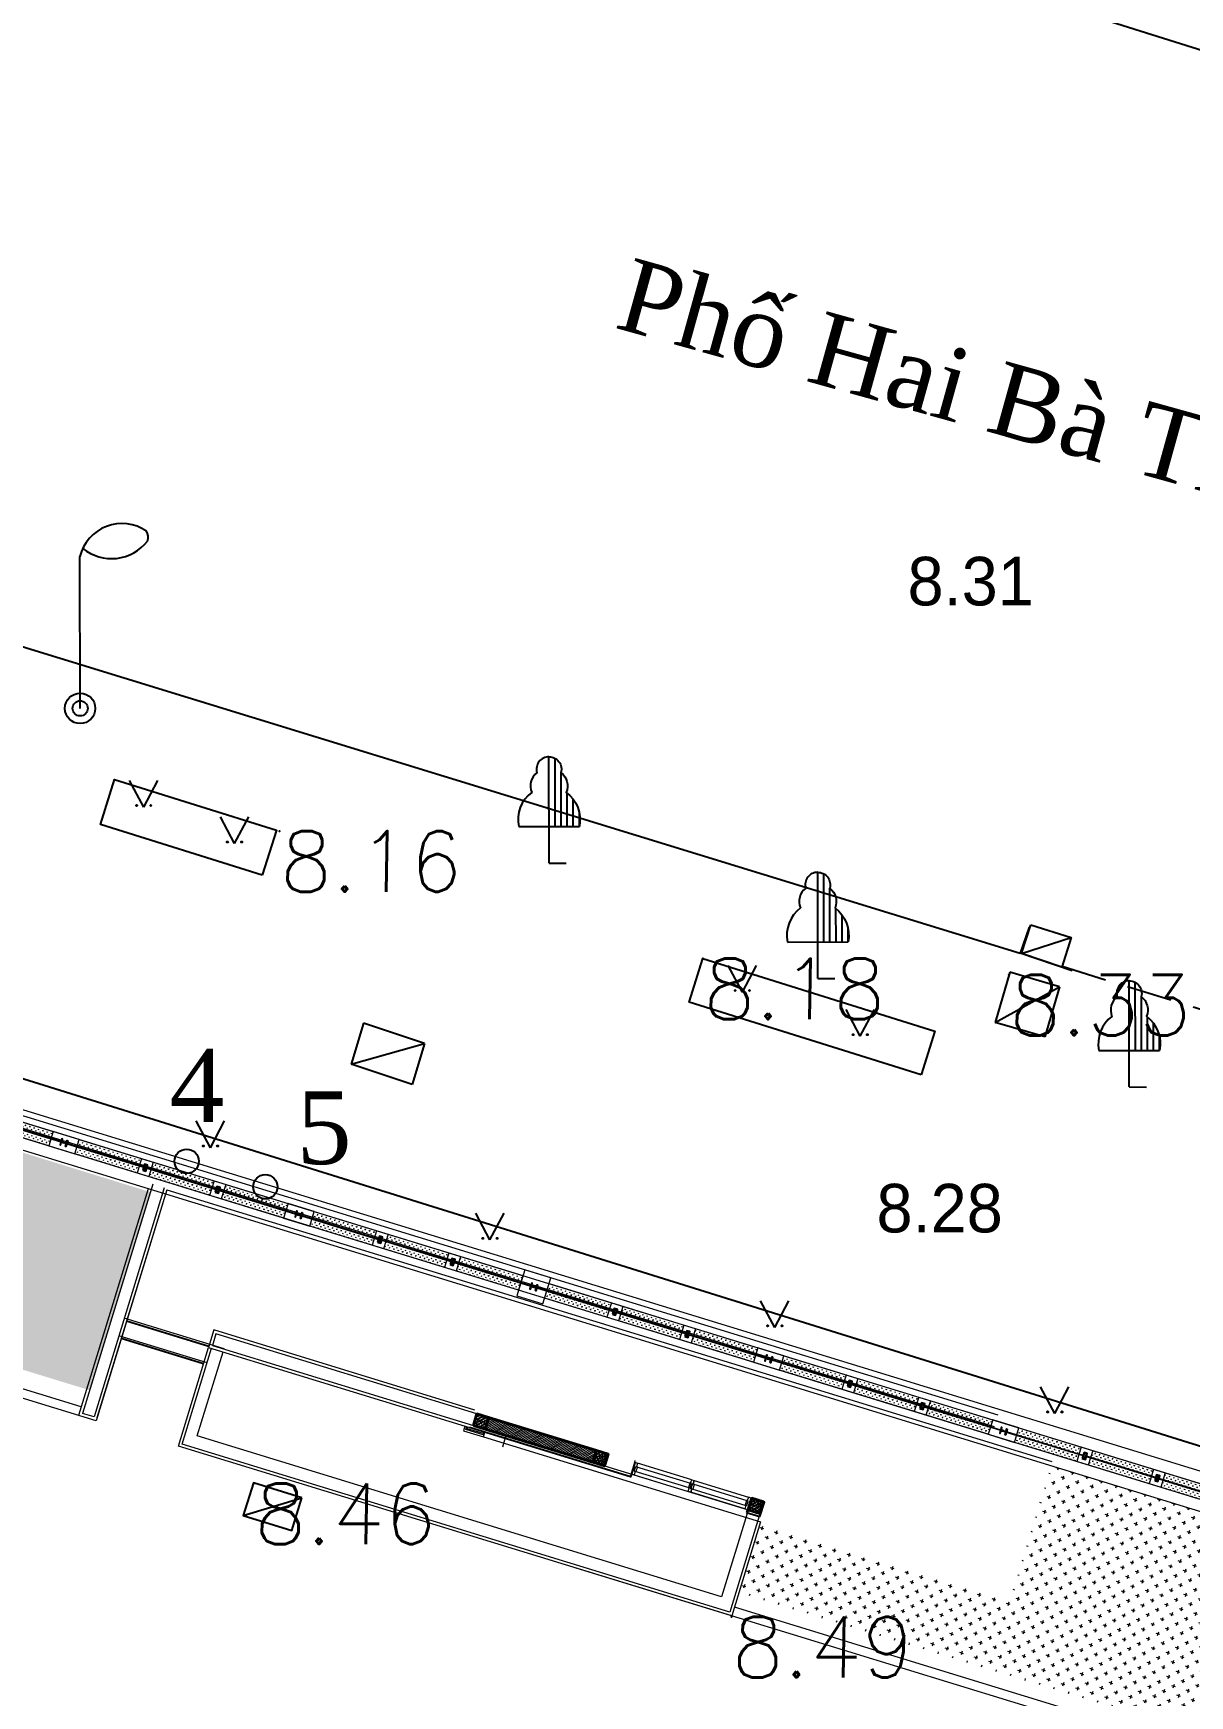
# Model space of a CAD drawing. Header units: inches. Extents: x 587740 to 588006, y 2325787 to 2326106.
# Drawn here: x 587895.9 to 587914.97, y 2326020.98 to 2326048.37 of the extents above; entities that cross this region are included whole.
import ezdxf
from ezdxf.enums import TextEntityAlignment as Align

# ---------------------------------------------------------------- set-up
doc = ezdxf.new("R2010")
doc.units = ezdxf.units.IN
doc.header["$MEASUREMENT"] = 0
doc.header["$PDSIZE"] = 0.1
doc.linetypes.add('DASHED', pattern=[1.13, 0.75, -0.38])
doc.linetypes.add('Xref MBTHANGBONGOAINHA COTE SAN VUON$0$Xref Mat bang thang ngoai nha$0$HIDDEN', pattern=[0.375, 0.25, -0.125])
for name, color, linetype in [('Dia vat', 8, 'Continuous'), ('diem', 8, 'Continuous'), ('DIEN_CHIEU_SANG', 242, 'Continuous'), ('Docao', 22, 'Continuous'), ('duongdien', 1, 'Continuous'), ('GIAOTHONG', 31, 'Continuous'), ('Ho ga', 8, 'Continuous'), ('KYHIEU', 2, 'Continuous'), ('KYHIEUCAY', 242, 'Continuous'), ('mocgioi', 2, 'Continuous'), ('VTgioi', 40, 'Continuous'), ('Xref Landscape 2020 05 04$0$$0$KT-Tuong', 1, 'Continuous'), ('Xref Landscape 2020 05 04$0$CDC-E-Lighting', 2, 'Continuous'), ('Xref MBTHANGBONGOAINHA COTE SAN VUON$0$hoan thien', 41, 'Continuous')]:
    doc.layers.add(name, color=color, linetype=linetype)
for name, color, linetype, lineweight in [('Xref Landscape 2020 05 04$0$A1-DIM', 253, 'Continuous', 13), ('Xref Landscape 2020 05 04$0$MANH', 136, 'Continuous', 5), ('Xref Landscape 2020 05 04$0$NSV - Hatch', 8, 'Continuous', 9), ('Xref Landscape 2020 05 04$0$THAY', 4, 'Continuous', 20), ('Xref Landscape 2020 05 04$0$tree', 74, 'Continuous', 13), ('Xref Landscape 2020 05 04$0$Xref Landscape$0$THAY', 4, 'Continuous', 20), ('Xref MBTHANGBONGOAINHA COTE SAN VUON$0$A1-CỬA', 25, 'Continuous', 5), ('Xref MBTHANGBONGOAINHA COTE SAN VUON$0$A_manh', 8, 'Continuous', 9), ('Xref MBTHANGBONGOAINHA COTE SAN VUON$0$COT VACH', 30, 'Continuous', 40), ('Xref MBTHANGBONGOAINHA COTE SAN VUON$0$i_hatch', 250, 'Continuous', 5), ('Xref MBTHANGBONGOAINHA COTE SAN VUON$0$NSV - Hatch', 8, 'Continuous', 9), ('Xref MBTHANGBONGOAINHA COTE SAN VUON$0$THAY', 4, 'Continuous', 20), ('Xref MBTHANGBONGOAINHA COTE SAN VUON$0$TUONG', 7, 'Continuous', 40), ('Xref MBTHANGBONGOAINHA COTE SAN VUON$0$Xref Landscape$0$THAY', 4, 'Continuous', 20)]:
    doc.layers.add(name, color=color, linetype=linetype, lineweight=lineweight)
doc.styles.add('VN1', font='VSSW.shx')
doc.styles.add('VNARIAL', font='txt.shx')
doc.styles.add('VNT', font='')
doc.styles.add('VNTIME', font='')
doc.styles.get('VNT').set_extended_font_data('.VnTime')
doc.styles.get('VNTIME').set_extended_font_data('.VnTime')
pattern_1 = [(162.9448453374998, (587837.162505679, 2326033.805722693), (-0.1561643684962271, -0.08284136481517426), [0.06249999317998287, -0.1874999795399486]), (252.9448453374999, (587837.1417953484, 2326033.844763791), (0.08284132217713897, -0.1561643911146509), [0.0625000102445483, -0.1875000307336449])]

# ---------------------------------------------------------------- blocks, each defined once
blk = doc.blocks.new('lightp')
at = {"layer": 'duongdien'}
for points in [[(1.097098964673933, 2.919030659173586, 0.5236518105231166), (5.005858838558197e-09, 2.499999998472049, 0.5493756897929506)], [(0.04813851602375507, 2.635291708156728, 0.4205312355544072), (1.11363583378261, 2.754774887216627, 0.5722409269359763)]]:
    blk.add_lwpolyline(points, format="xyb", dxfattribs=at)
blk.add_lwpolyline([(0, 0), (0, 2.5)], dxfattribs=at)
for radius in [0.25, 0.125]:
    blk.add_circle((0, 0), radius, dxfattribs=at)
blk.add_arc((0.9486675754305907, 2.821126608832856), 0.1778119251538809, 338.0895637355486, 33.40849590752357, dxfattribs=at)
blk = doc.blocks.new('tree')
at = {"layer": 'KYHIEU'}
for points in [[(0, 1.75, 0.4973027364235176), (-0.1982012669905089, 1.488681264221668, 0.3395507767893555), (-0.2849411369534209, 1.163565133407246, 0.289175245697563), (-0.499999999825377, 0.6023592074052431)], [(0, 1.75, -0.4973027364235176), (0.1982012669905089, 1.488681264221668, -0.3395507767893555), (0.2849411369534209, 1.163565133407246, -0.289175245697563), (0.499999999825377, 0.6023592074052431)]]:
    blk.add_lwpolyline(points, format="xyb", dxfattribs=at)
for points in [[(0, 0), (0, 1.75)], [(0.09999999997671694, 0.6023592073470354), (0.09999999991850927, 1.724173462484032)], [(0.1999999999534339, 0.6023592073470354), (0.2000000000116415, 1.487286642252002)], [(0.2999999999301508, 0.6023592073470354), (0.2999999999883585, 1.151907564373687)], [(0.3999999999068677, 0.6023592073470354), (0.3999999999068677, 1.048110124072991)], [(0.4999999998835847, 0.6023592073470354), (0.4999999998835847, 0.8228113096556626)], [(-0.5, 0.6023592073470354), (0.5, 0.6023592073470354)], [(0, 0), (0.2802754826843739, -0.001586514175869524)]]:
    blk.add_lwpolyline(points, dxfattribs=at)
blk = doc.blocks.new('Xref Landscape 2020 05 04$0$123333')
at = {"layer": 'Xref Landscape 2020 05 04$0$tree'}
h = blk.add_hatch(dxfattribs=at)
h.set_pattern_fill('CROSS', color=256, scale=150)
h.set_pattern_definition([(9.213864076586628e-15, (-1079850.712150478, 449499.7543768531), (37.5, 37.5), [18.75, -56.25]), (90, (-1079841.337150478, 449490.3793768531), (-37.49999999999999, 37.5), [18.75, -56.25])])
h.paths.add_polyline_path([(349.9999999996517, 133.6867107070866), (1425.200356976013, 133.6867107070866), (1425.200356976013, 250.0000008120551), (349.9999999996517, 250.0000008120551)])
h = blk.add_hatch(dxfattribs=at)
h.set_pattern_fill('CROSS', color=256, scale=150)
h.set_pattern_definition([(9.213864076586628e-15, (-1079850.712150478, 449367.127576882), (37.5, 37.5), [18.75, -56.25]), (90, (-1079841.337150478, 449357.752576882), (-37.49999999999999, 37.5), [18.75, -56.25])])
h.paths.add_polyline_path([(349.9999999996508, 1.059910735988524), (1425.200356976013, 1.059910735988524), (1425.200356976013, 117.373200840957), (349.9999999996508, 117.373200840957)])
h = blk.add_hatch(dxfattribs=at)
h.set_pattern_fill('CROSS', color=256, scale=150)
h.set_pattern_definition([(9.213864076586628e-15, (-1078592.378817145, 449499.7543768531), (37.5, 37.5), [18.75, -56.25]), (90, (-1078583.003817145, 449490.3793768531), (-37.49999999999999, 37.5), [18.75, -56.25])])
h.paths.add_polyline_path([(1625.200356976013, 133.6867107070866), (2675.228979431209, 133.6867107070866), (2675.228979431209, 250.0000008120551), (1625.200356976013, 250.0000008120551)])
h = blk.add_hatch(dxfattribs=at)
h.set_pattern_fill('CROSS', color=256, scale=150)
h.set_pattern_definition([(9.213864076586628e-15, (-1078592.378817145, 449367.127576882), (37.5, 37.5), [18.75, -56.25]), (90, (-1078583.003817145, 449357.752576882), (-37.49999999999999, 37.5), [18.75, -56.25])])
h.paths.add_polyline_path([(1625.200356976013, 1.059910735988524), (2675.228979431209, 1.059910735988524), (2675.228979431209, 117.373200840957), (1625.200356976013, 117.373200840957)])
h = blk.add_hatch(dxfattribs=at)
h.set_pattern_fill('CROSS', color=256, scale=150)
h.set_pattern_definition([(9.213864076586628e-15, (-1077459.045483811, 449499.7543768531), (37.5, 37.5), [18.75, -56.25]), (90, (-1077449.670483811, 449490.3793768531), (-37.49999999999999, 37.5), [18.75, -56.25])])
h.paths.add_polyline_path([(2875.228979431209, 133.6867107070866), (3949.999999999651, 133.6867107070866), (3949.999999999651, 250.0000008120551), (2875.228979431209, 250.0000008120551)])
h = blk.add_hatch(dxfattribs=at)
h.set_pattern_fill('CROSS', color=256, scale=150)
h.set_pattern_definition([(9.213864076586628e-15, (-1077459.045483811, 449367.127576882), (37.5, 37.5), [18.75, -56.25]), (90, (-1077449.670483811, 449357.752576882), (-37.49999999999999, 37.5), [18.75, -56.25])])
h.paths.add_polyline_path([(2875.228979431209, 1.059910735988524), (3949.999999999651, 1.059910735988524), (3949.999999999651, 117.373200840957), (2875.228979431209, 117.373200840957)])
at = {"layer": 'Xref Landscape 2020 05 04$0$$0$KT-Tuong', "ltscale": 3}
for points in [[(125.0000000000009, 129.200000337034), (160.8000000000466, 129.200000337034, 0.4142135623730951), (167.8000000000475, 136.200000337034), (167.8000000000475, 175.0000003370224), (175, 175.0000003370224), (175, 75.00000033702236), (167.8000000000475, 75.00000033702236), (167.8000000000475, 113.8000003370689, 0.4142135623730951), (160.8000000000466, 120.8000003370689), (125.0000000000009, 120.8000003370689)], [(4175, 129.200000337034), (4139.199999999953, 129.200000337034, -0.4142135623730951), (4132.199999999953, 136.200000337034), (4132.199999999953, 175.0000003370806), (4125, 175.0000003370806), (4125, 75.00000033708056), (4132.199999999953, 75.00000033708056), (4132.199999999953, 113.8000003370689, -0.4142135623730951), (4139.199999999953, 120.8000003370689), (4175, 120.8000003370689)]]:
    blk.add_lwpolyline(points, format="xyb", dxfattribs=at)
for points in [[(1497.70035570045, 75.00000008626375), (1552.70035570045, 75.00000008626375), (1552.70035570045, 175.0000000862638), (1497.70035570045, 175.0000000862638)], [(1504.900355700403, 82.2000000862754), (1545.500355700497, 82.2000000862754), (1545.500355700497, 167.8000000863103), (1504.900355700403, 167.8000000863103)], [(2747.72897922853, 75.00000008626375), (2802.728979228531, 75.00000008626375), (2802.728979228531, 175.0000000862638), (2747.72897922853, 175.0000000862638)], [(2754.928979228484, 82.2000000862754), (2795.528979228461, 82.2000000862754), (2795.528979228461, 167.8000000863103), (2754.928979228484, 167.8000000863103)]]:
    blk.add_lwpolyline(points, close=True, dxfattribs=at)
at = {"layer": 'Xref Landscape 2020 05 04$0$A1-DIM'}
for points in [[(174.9998689262429, 133.6867107070866), (1497.70035570045, 133.6867107070866), (1497.700617847964, 117.373200840957), (175.0001310737571, 117.373200840957)], [(1552.70035570045, 133.6867107070866), (2747.728848154773, 133.6867107070866), (2747.729110302287, 117.373200840957), (1552.700617847964, 117.373200840957)], [(2802.728848154774, 133.1567550193286), (4124.999868926243, 133.6867107070866), (4125.000131073757, 117.373200840957), (2802.729110302288, 116.8432451531989)]]:
    blk.add_lwpolyline(points, close=True, dxfattribs=at)
at = {"layer": 'Xref Landscape 2020 05 04$0$MANH'}
for p, q in [((1425.200356976013, 250.0000008120551), (1425.200356976013, -5.073379725217819e-07)), ((1625.200356976013, 250.0000008120551), (1625.200356976013, -5.073379725217819e-07)), ((2675.228979431209, 250.0000008120551), (2675.228979431209, -5.073379725217819e-07)), ((2875.228979431209, 250.0000008120551), (2875.228979431209, -5.073379725217819e-07))]:
    blk.add_line(p, q, dxfattribs=at)
blk.add_lwpolyline([(349.9999999996517, 250.0000008120551), (3949.999999999651, 250.0000008120551), (3949.999999999651, -5.073379725217819e-07), (349.9999999996508, -5.073379725217819e-07)], close=True, dxfattribs=at)
blk = doc.blocks.new('Xref Landscape 2020 05 04$0$hangrao')
at = {"layer": 'Xref Landscape 2020 05 04$0$Xref Landscape$0$THAY'}
for p, q in [((2620.00000015465, 25044.99999838226), (41436.04010330164, 25044.99999838226)), ((40796.04010330164, 24404.99999846323), (2620.00000015465, 24404.99999846323))]:
    blk.add_line(p, q, dxfattribs=at)
for points in [[(25956.00000015018, 24499.99999838398), (26406.00000015018, 24499.99999838398), (26406.00000015018, 24949.99999838398), (25956.00000015018, 24949.99999838398)], [(17856.0000001462, 24599.99999897117), (18306.0000001462, 24599.99999897117), (18306.00000015018, 24849.99999838226), (17856.00000015018, 24849.99999838226)], [(21906.0000001462, 24599.99999913236), (22356.0000001462, 24599.99999913236), (22356.00000015018, 24849.99999838226), (21906.00000015018, 24849.99999838226)], [(30006.00000014619, 24599.99999945473), (30456.00000014619, 24599.99999945473), (30456.00000015018, 24849.99999838226), (30006.00000015018, 24849.99999838226)], [(34056.0000001462, 24599.99999961592), (34506.0000001462, 24599.99999961592), (34506.00000015018, 24849.99999838226), (34056.00000015018, 24849.99999838226)]]:
    blk.add_lwpolyline(points, close=True, dxfattribs=at)
blk.add_lwpolyline([(41835.2661697615, 23899.99999838398), (40991.04010330164, 23899.99999838398), (40991.04010330164, 24599.99999988296), (2697.500000154614, 24599.99999835693), (2697.500000154614, 24849.99999838226), (41241.04010330164, 24849.99999838226)], dxfattribs=at)
for p in [(13906.00000015018, 24599.99999772428), (17956.00000015018, 24599.99999772428), (22006.00000015018, 24599.99999772428), (26056.00000015018, 24599.99999772428), (30106.00000015018, 24599.99999772428), (34156.00000015018, 24599.99999772428)]:
    blk.add_blockref('Xref Landscape 2020 05 04$0$123333', p, dxfattribs=at)
blk = doc.blocks.new('*U101')
at = {"layer": 'Xref MBTHANGBONGOAINHA COTE SAN VUON$0$A1-CỬA', "color": 32}
for points in [[(60, -40.0000000000291), (45.00000000005821, -40), (45.00000000005821, 19.86598781142766), (0, 19.86598781142766), (0, -40), (0, -40), (0, -119.8659878511199), (0, -119.8659878511199), (0, -179.7319756824533), (45.00000000005821, -179.7319756824533), (45.00000000005821, -119.8659878511199), (60, -119.8659878511199)], [(1022.500001809818, -119.865987851149), (1007.500001809789, -119.865987851149), (1007.500001809731, -40.0000000000291), (1022.500001809847, -40.0000000000291), (1022.500001809847, 19.86598781142766), (977.500001809789, 19.86598781142766), (977.5000018097599, -40.0000000000291), (992.5000018099054, -40.0000000000291), (992.5000018098472, -119.865987851149), (977.500001809789, -119.865987851149), (977.500001809789, -179.7319756824533), (1022.500001809847, -179.7319756824533)], [(1940.000003619636, -40.0000000000291), (1955.000003619578, -40), (1955.000003619578, 19.86598781142766), (2000.000003619636, 19.86598781142766), (2000.000003619636, -40), (2000.000003619636, -40), (2000.000003619636, -119.8659878511199), (2000.000003619636, -119.8659878511199), (2000.000003619636, -179.7319756824533), (1955.000003619578, -179.7319756824533), (1955.000003619578, -119.8659878511199), (1940.000003619636, -119.8659878511199)], [(30, -119.865987851149), (59.99999999994179, -119.865987851149), (60, -40.0000000000291), (29.99999999994179, -40.0000000000291)], [(992.5000018098472, -119.865987851149), (962.5000018099054, -119.865987851149), (962.5000018098472, -40.0000000000291), (992.5000018099054, -40.0000000000291)], [(1007.500001809789, -119.865987851149), (1037.500001809731, -119.865987851149), (1037.500001809789, -40.0000000000291), (1007.500001809731, -40.0000000000291)], [(1970.000003619636, -119.865987851149), (1940.000003619694, -119.865987851149), (1940.000003619636, -40.0000000000291), (1970.000003619694, -40.0000000000291)]]:
    blk.add_lwpolyline(points, close=True, dxfattribs=at)
at = {"layer": 'Xref MBTHANGBONGOAINHA COTE SAN VUON$0$A1-CỬA', "color": 37, "lineweight": -2}
for points in [[(45.00000000005821, 19.86598781142766), (977.500001809789, 19.86598781142766), (977.500001809789, -40), (45.00000000005821, -40)], [(1955.000003619578, 19.86598781142766), (1022.500001809847, 19.86598781142766), (1022.500001809847, -40), (1955.000003619578, -40)], [(45.00000000005821, -119.8659878511199), (977.500001809789, -119.8659878511199), (977.500001809789, -179.7319756824533), (45.00000000005821, -179.7319756824533)], [(1955.000003619578, -119.8659878511199), (1022.500001809847, -119.8659878511199), (1022.500001809847, -179.7319756824533), (1955.000003619578, -179.7319756824533)]]:
    blk.add_lwpolyline(points, close=True, dxfattribs=at)
blk = doc.blocks.new('BON-HOA')
at = {"layer": 'KYHIEU'}
for q in [(-0.2341223627954605, 0.4417994106370315), (0.2341223627954605, 0.4417994106370315)]:
    blk.add_line((0, 0), q, dxfattribs=at)
for centre in [(-0.1176317682238732, 0.02767510400371975), (0.1176317682238732, 0.02767510400371975)]:
    blk.add_circle(centre, 0.01, dxfattribs=at)

msp = doc.modelspace()

# ---------------------------------------------------------------- hatches: boundary and pattern name
at = {"layer": 'Xref Landscape 2020 05 04$0$tree'}
h = msp.add_hatch(dxfattribs=at)
h.set_pattern_fill('CROSS', color=256, scale=499.9999999999999, angle=180)
h.set_pattern_definition(pattern_1)
h.paths.add_polyline_path([(587872.8456912129, 2326034.36470938), (587862.3772419587, 2326037.576257932), (587863.0078201571, 2326039.631707433), (587873.4762694112, 2326036.420158881)], flags=16)
h.paths.add_polyline_path([(587883.7447057347, 2326031.021070464), (587894.2131549887, 2326027.809521911), (587894.8437331871, 2326029.864971412), (587884.375283933, 2326033.076519965)], flags=16)
h.paths.add_polyline_path([(587860.2035399537, 2326040.821504691), (587876.3624156734, 2326035.90606663), (587876.2846995828, 2326035.65274119), (587876.6164281534, 2326035.550972304), (587881.4547102008, 2326034.066666718), (587881.6193065987, 2326034.016171243), (587881.6970226894, 2326034.269496683), (587897.8323893363, 2326029.277590799), (587896.8308472732, 2326026.012856109), (587859.2019978905, 2326037.556770001)])
h = msp.add_hatch(dxfattribs=at)
h.set_pattern_fill('CROSS', color=256, scale=499.9999999999999, angle=180)
h.set_pattern_definition(pattern_1)
edge = h.paths.add_edge_path()
edge.add_line((587907.8881509358, 2326023.833917473), (587912.0086148629, 2326022.569826714))
edge.add_line((587912.0086148629, 2326022.569826714), (587912.6817204282, 2326024.763899553))
edge.add_line((587912.6817204282, 2326024.763899553), (587918.0316621478, 2326023.122625171))
edge.add_line((587918.0316621478, 2326023.122625171), (587917.8263576181, 2326022.453409054))
edge.add_line((587917.8263576181, 2326022.453409054), (587918.2470076337, 2326022.324360528))
edge.add_line((587918.2470076337, 2326022.324360528), (587918.2216826293, 2326022.241810468))
edge.add_line((587918.2216826293, 2326022.241810468), (587918.2158050564, 2326022.222651775))
edge.add_line((587918.2158050564, 2326022.222651775), (587917.9599792795, 2326021.388755254))
edge.add_line((587917.9599792795, 2326021.388755254), (587917.6648366418, 2326020.426700447))
edge.add_line((587917.6648366418, 2326020.426700447), (587917.5736024745, 2326020.156165036))
edge.add_ellipse((587917.0185069285, 2326020.294272803), major_axis=(0.1677805738256576, 0.5468589193497714), ratio=0.9999997268622811, start_angle=151.7300641001252, end_angle=273.0849061388983, ccw=False)
edge.add_line((587916.6117316063, 2326019.892105181), (587907.5333257754, 2326022.67738697))
edge.add_line((587907.5333257754, 2326022.67738697), (587907.8881509358, 2326023.833917473))
at = {"layer": 'Xref MBTHANGBONGOAINHA COTE SAN VUON$0$i_hatch', "ltscale": 200}
h = msp.add_hatch(dxfattribs=at)
h.set_pattern_fill('!BTCT', color=256, scale=10, pattern_type=2)
h.set_pattern_definition([(212.9448530404891, (587806.5191720877, 2325993.918856706), (-0.0667312350540189, 0.02703592347605122), [0.007500000383265779, -0.08250000421592356]), (157.9448439792548, (587806.5191720877, 2325993.918856706), (-0.008796264135245596, -0.07598076688121318), [0.005999999357722314, -0.06599999293494546]), (263.3962425468025, (587806.5136111515, 2325993.921109699), (-0.07552753672573116, -0.04894478412331183), [0.006374019987515397, -0.07011422206266965]), (209.1290531526385, (587806.5133062439, 2325993.899736245), (-0.09717613023496129, 0.04712533624669028), [0.01125000037167469, -0.1237500040884216]), (259.5804435419188, (587806.5052082356, 2325993.903663361), (-0.1179259981018358, -0.06571499198368976), [0.009561030332317517, -0.1051713168554901]), (154.1290429683048, (587806.5133062439, 2325993.899736245), (-0.1179259468154829, -0.0657150840781232), [0.008999999075634839, -0.09899998983198323]), (183.9448505713197, (587806.5052124773, 2325993.907449281), (-0.04525717547607253, 0.0559981055183688), [0.007499999444585292, -0.0824999938904382]), (128.9448380852339, (587806.5052124773, 2325993.907449281), (-0.04452958371943848, -0.06218976727896715), [0.005999999857537605, -0.06599999843291364]), (234.396250055379, (587806.5014410489, 2325993.912115793), (-0.08978676328523698, -0.006191591713475279), [0.006374019868674637, -0.07011422075542123]), (200.4448528927985, (587806.5191720877, 2325993.918856706), (-0.0109260264329641, -0.03146877991524712), [0, -0.06519999948251945, 0, -0.06699999946823319, 0, -0.0662499994741858]), (170.4448473619361, (587806.5191720877, 2325993.918856706), (-0.03671783388424992, -0.02999104589342325), [0, -0.03819999600930002, 0, -0.06369999334535109, 0, -0.02524999736216821]), (130.4448382485226, (587806.5404913953, 2325993.912316292), (-0.05037312325976979, 0.01781288827819837), [0, -0.02499999924254703, 0, -0.07799999763674673, 0, -0.1034999968641447]), (120.4448375454437, (587806.5500516229, 2325993.909383371), (-0.05868992618046227, 0.007534123143002173), [0, -0.03250000050368695, 0, -0.0518000008027995, 0, -0.0735000011391074]), (207.9448531593202, (587806.5191720877, 2325993.918856706), (0.01991640462913093, -0.03754446597859289), []), (207.9448531593202, (587806.5155792583, 2325993.907145424), (0.01991640462913093, -0.03754446597859289), [])])
h.paths.add_polyline_path([(587903.1586640758, 2326025.431286515), (587903.3498686282, 2326025.372628095), (587903.4085270653, 2326025.563832699), (587903.2173225129, 2326025.62249112)])
h = msp.add_hatch(dxfattribs=at)
h.set_pattern_fill('ANSI31', color=256, scale=200)
h.set_pattern_definition([(207.9448531593202, (587798.6649944482, 2325999.889782423), (0.01171553213478289, -0.02208497998740758), [])])
h.paths.add_polyline_path([(587903.4085270652, 2326025.563832699), (587905.1867294039, 2326025.018309383), (587905.1280709668, 2326024.827104778), (587903.3498686281, 2326025.372628094)])
h = msp.add_hatch(dxfattribs=at)
h.set_pattern_fill('!BTCT', color=256, scale=10, pattern_type=2)
h.set_pattern_definition([(212.9448530404891, (587804.5497651964, 2325994.523038442), (-0.0667312350540189, 0.02703592347605122), [0.007500000383265779, -0.08250000421592356]), (157.9448439792548, (587804.5497651964, 2325994.523038442), (-0.008796264135245596, -0.07598076688121318), [0.005999999357722314, -0.06599999293494546]), (263.3962425468025, (587804.5442042601, 2325994.525291435), (-0.07552753672573116, -0.04894478412331183), [0.006374019987515397, -0.07011422206266965]), (209.1290531526385, (587804.5438993527, 2325994.503917982), (-0.09717613023496129, 0.04712533624669028), [0.01125000037167469, -0.1237500040884216]), (259.5804435419188, (587804.5358013443, 2325994.507845098), (-0.1179259981018358, -0.06571499198368976), [0.009561030332317517, -0.1051713168554901]), (154.1290429683048, (587804.5438993527, 2325994.503917982), (-0.1179259468154829, -0.0657150840781232), [0.008999999075634839, -0.09899998983198323]), (183.9448505713197, (587804.5358055859, 2325994.511631018), (-0.04525717547607253, 0.0559981055183688), [0.007499999444585292, -0.0824999938904382]), (128.9448380852339, (587804.5358055859, 2325994.511631018), (-0.04452958371943848, -0.06218976727896715), [0.005999999857537605, -0.06599999843291364]), (234.396250055379, (587804.5320341577, 2325994.516297529), (-0.08978676328523698, -0.006191591713475279), [0.006374019868674637, -0.07011422075542123]), (200.4448528927985, (587804.5497651964, 2325994.523038442), (-0.0109260264329641, -0.03146877991524712), [0, -0.06519999948251945, 0, -0.06699999946823319, 0, -0.0662499994741858]), (170.4448473619361, (587804.5497651964, 2325994.523038442), (-0.03671783388424992, -0.02999104589342325), [0, -0.03819999600930002, 0, -0.06369999334535109, 0, -0.02524999736216821]), (130.4448382485226, (587804.571084504, 2325994.516498028), (-0.05037312325976979, 0.01781288827819837), [0, -0.02499999924254703, 0, -0.07799999763674673, 0, -0.1034999968641447]), (120.4448375454437, (587804.5806447316, 2325994.513565107), (-0.05868992618046227, 0.007534123143002173), [0, -0.03250000050368695, 0, -0.0518000008027995, 0, -0.0735000011391074]), (207.9448531593202, (587804.5497651964, 2325994.523038442), (0.01991640462913093, -0.03754446597859289), []), (207.9448531593202, (587804.5461723671, 2325994.511327161), (0.01991640462913093, -0.03754446597859289), [])])
h.paths.add_polyline_path([(587905.128070967, 2326024.827104778), (587905.3192755195, 2326024.768446357), (587905.3779339566, 2326024.959650963), (587905.1867294041, 2326025.018309383)])
h = msp.add_hatch(dxfattribs=at)
h.set_pattern_fill('!BTCT', color=256, scale=10, pattern_type=2)
h.set_pattern_definition([(212.9448530404891, (587802.3317923836, 2325995.203476127), (-0.0667312350540189, 0.02703592347605122), [0.007500000383265779, -0.08250000421592356]), (157.9448439792548, (587802.3317923836, 2325995.203476127), (-0.008796264135245596, -0.07598076688121318), [0.005999999357722314, -0.06599999293494546]), (263.3962425468025, (587802.3262314474, 2325995.20572912), (-0.07552753672573116, -0.04894478412331183), [0.006374019987515397, -0.07011422206266965]), (209.1290531526385, (587802.3259265398, 2325995.184355667), (-0.09717613023496129, 0.04712533624669028), [0.01125000037167469, -0.1237500040884216]), (259.5804435419188, (587802.3178285315, 2325995.188282784), (-0.1179259981018358, -0.06571499198368976), [0.009561030332317514, -0.1051713168554901]), (154.1290429683048, (587802.3259265398, 2325995.184355667), (-0.1179259468154829, -0.0657150840781232), [0.008999999075634839, -0.09899998983198323]), (183.9448505713197, (587802.3178327732, 2325995.192068703), (-0.04525717547607253, 0.0559981055183688), [0.007499999444585292, -0.0824999938904382]), (128.9448380852339, (587802.3178327732, 2325995.192068703), (-0.04452958371943848, -0.06218976727896715), [0.005999999857537605, -0.06599999843291364]), (234.396250055379, (587802.3140613448, 2325995.196735214), (-0.08978676328523698, -0.006191591713475279), [0.006374019868674636, -0.0701142207554212]), (200.4448528927985, (587802.3317923836, 2325995.203476127), (-0.0109260264329641, -0.03146877991524712), [0, -0.06519999948251945, 0, -0.06699999946823319, 0, -0.0662499994741858]), (170.4448473619361, (587802.3317923836, 2325995.203476127), (-0.03671783388424992, -0.02999104589342325), [0, -0.03819999600930002, 0, -0.06369999334535109, 0, -0.02524999736216821]), (130.4448382485226, (587802.3531116912, 2325995.196935713), (-0.05037312325976979, 0.01781288827819837), [0, -0.02499999924254703, 0, -0.07799999763674673, 0, -0.1034999968641447]), (120.4448375454437, (587802.3626719188, 2325995.194002792), (-0.05868992618046227, 0.007534123143002173), [0, -0.03250000050368695, 0, -0.0518000008027995, 0, -0.0735000011391074]), (207.9448531593202, (587802.3317923836, 2325995.203476127), (0.01991640462913093, -0.03754446597859289), []), (207.9448531593202, (587802.3281995544, 2325995.191764846), (0.01991640462913093, -0.03754446597859289), [])])
h.paths.add_polyline_path([(587907.6902119744, 2326024.041081936), (587907.8814165269, 2326023.982423515), (587907.940074964, 2326024.173628119), (587907.7488704115, 2326024.23228654)])

# ---------------------------------------------------------------- linework, layer by layer
at = {"layer": 'Dia vat', "elevation": 8.594}
msp.add_lwpolyline([(587918.2766457308, 2326023.716908389), (587918.387, 2326024.073), (587883.031, 2326035.103), (587882.870248579, 2326034.579010384)], dxfattribs=at)
at = {"layer": 'diem'}
for p in [(587899.965, 2326035.224, 8.155), (587906.943, 2326033.125, 8.179), (587911.986, 2326032.857, 8.334), (587899.541, 2326024.478, 8.461), (587907.411, 2326022.281, 8.49)]:
    msp.add_point(p, dxfattribs=at)
at = {"layer": 'GIAOTHONG'}
for p, q in [((587898.2655005847, 2326053.40568619), (587979.8086113157, 2326027.761156853)), ((587889.99044648, 2326040.02468352), (587912.169837634, 2326033.21360702))]:
    msp.add_line(p, q, dxfattribs=at)
at = {"layer": 'GIAOTHONG', "linetype": 'DASHED'}
msp.add_line((587912.8613005526, 2326032.996900156, 7.947), (587925.363203375, 2326029.13310245), dxfattribs=at)
at = {"layer": 'Ho ga'}
for p, q in [((587912.318010266, 2326033.64403244), (587912.169837634, 2326033.21360702)), ((587913.030335399, 2326032.92360535), (587912.169837634, 2326033.21360702)), ((587911.9981957612, 2326032.898752299, 8.334), (587911.7570676629, 2326032.073248065, 8.334)), ((587912.8207021703, 2326032.658499859, 8.334), (587911.9981957612, 2326032.898752299, 8.334)), ((587911.7570676629, 2326032.073248065, 8.334), (587912.8207021703, 2326032.658499859, 8.334)), ((587912.8207021703, 2326032.658499859, 8.334), (587912.5795740719, 2326031.832995625, 8.334)), ((587901.3445073579, 2326032.0615767), (587901.141909382, 2326031.38457855)), ((587902.354250275, 2326031.72594048), (587901.3445073579, 2326032.0615767)), ((587912.5795740719, 2326031.832995625, 8.334), (587911.7570676629, 2326032.073248065, 8.334)), ((587901.141909382, 2326031.38457855), (587902.354250275, 2326031.72594048)), ((587902.354250275, 2326031.72594048), (587902.151652299, 2326031.04894233)), ((587902.151652299, 2326031.04894233), (587901.141909382, 2326031.38457855))]:
    msp.add_line(p, q, dxfattribs=at)
for points, elevation in [([(587899.679, 2326034.498), (587897.0129121515, 2326035.332662699), (587897.245, 2326036.074), (587899.9110878485, 2326035.239337301)], 8.171), ([(587912.348, 2326033.679), (587913.0099636749, 2326033.471761372), (587912.8566768531, 2326032.98213109), (587912.1914401765, 2326033.206326614)], 7.947), ([(587910.539, 2326031.208), (587906.7174081417, 2326032.404412255), (587906.943, 2326033.125), (587910.7645918583, 2326031.928587745)], 8.262), ([(587900.332, 2326024.242), (587899.5321196006, 2326024.487755818), (587899.366093666, 2326023.947378413), (587900.1659740654, 2326023.701622595)], 8.467)]:
    msp.add_lwpolyline(points, close=True, dxfattribs=dict(at, elevation=elevation))
at = {"layer": 'Ho ga', "elevation": 7.947}
msp.add_lwpolyline([(587912.1914401765, 2326033.206326614), (587913.0099636749, 2326033.471761372)], dxfattribs=at)
at = {"layer": 'Ho ga'}
msp.add_lwpolyline([(587899.366093666, 2326023.947378413), (587900.332, 2326024.242)], dxfattribs=at)
at = {"layer": 'VTgioi'}
for centre in [(587898.431455266, 2326029.78502243), (587899.7296271389, 2326029.36414919)]:
    msp.add_circle(centre, 0.2, dxfattribs=at)
at = {"layer": 'Xref Landscape 2020 05 04$0$MANH'}
msp.add_line((587896.6950813285, 2326025.740706797), (587896.6510875006, 2326025.597303343), dxfattribs=at)
for points in [[(587896.6950813285, 2326025.740706797), (587859.1139873859, 2326037.269970104), (587860.2035678541, 2326040.821595637)], [(587898.0831724124, 2326029.242494674), (587896.9378943294, 2326025.509315712), (587859.0699935581, 2326037.12656665)], [(587911.750402425, 2326025.410482732), (587884.2420515997, 2326033.84959364)], [(587897.7963655835, 2326029.330482305), (587896.6950813285, 2326025.740706797)]]:
    msp.add_lwpolyline(points, dxfattribs=at)
for points in [[(587918.4382121862, 2326022.265702107), (587917.8061954275, 2326020.205563436, -0.4142135623792514), (587916.4944147322, 2326019.509695971), (587904.853879136, 2326023.081046759)], [(587918.2948087718, 2326022.309695922), (587917.6627920131, 2326020.249557252, -0.4142135623792527), (587916.53840856, 2326019.653099425), (587907.4600018832, 2326022.438381474)]]:
    msp.add_lwpolyline(points, format="xyb", dxfattribs=at)
at = {"layer": 'Xref Landscape 2020 05 04$0$NSV - Hatch'}
msp.add_line((587903.6944879534, 2326025.267267049), (587903.6357278704, 2326025.075731116), dxfattribs=at)
at = {"layer": 'Xref Landscape 2020 05 04$0$THAY'}
msp.add_lwpolyline([(587911.809060862, 2326025.601687337), (587884.6446293067, 2326033.935289453)], dxfattribs=at)
at = {"layer": 'Xref MBTHANGBONGOAINHA COTE SAN VUON$0$A_manh', "ltscale": 200}
msp.add_lwpolyline([(587903.0197165074, 2326025.421613338), (587902.9962531325, 2326025.345131496), (587903.3260809855, 2326025.24394572), (587903.3495443603, 2326025.320427561)], dxfattribs=at)
at = {"layer": 'Xref MBTHANGBONGOAINHA COTE SAN VUON$0$A_manh', "ltscale": 3}
for points in [[(587903.334874509, 2326025.272609323), (587903.033710252, 2326025.365001578), (587903.0483801034, 2326025.412819817)], [(587903.3407403528, 2326025.291729784), (587903.058696551, 2326025.378256197), (587903.0675005587, 2326025.406953975)]]:
    msp.add_lwpolyline(points, dxfattribs=at)
at = {"layer": 'Xref MBTHANGBONGOAINHA COTE SAN VUON$0$COT VACH', "ltscale": 200}
for points in [[(587903.1586640758, 2326025.431286515), (587903.3498686282, 2326025.372628095), (587903.4085270653, 2326025.563832699), (587903.2173225129, 2326025.62249112)], [(587905.128070967, 2326024.827104778), (587905.3192755195, 2326024.768446357), (587905.3779339566, 2326024.959650963), (587905.1867294041, 2326025.018309383)], [(587907.6902119744, 2326024.041081936), (587907.8814165269, 2326023.982423515), (587907.940074964, 2326024.173628119), (587907.7488704115, 2326024.23228654)]]:
    msp.add_lwpolyline(points, close=True, dxfattribs=at)
at = {"layer": 'Xref MBTHANGBONGOAINHA COTE SAN VUON$0$hoan thien', "ltscale": 3}
for points in [[(587898.7984969437, 2326026.732310214), (587897.4408825513, 2326027.148869525)], [(587898.710509288, 2326026.445503307), (587897.3528948956, 2326026.862062618)], [(587905.8268839238, 2326024.837610479), (587905.7491614948, 2326024.584264377), (587903.0961983283, 2326025.398149969)]]:
    msp.add_lwpolyline(points, dxfattribs=at)
at = {"layer": 'Xref MBTHANGBONGOAINHA COTE SAN VUON$0$hoan thien'}
msp.add_lwpolyline([(587905.8268839238, 2326024.837610479), (587905.8125435824, 2326024.84200986)], dxfattribs=at)
at = {"layer": 'Xref MBTHANGBONGOAINHA COTE SAN VUON$0$hoan thien', "ltscale": 3}
msp.add_lwpolyline([(587907.6612659808, 2326023.997872344), (587907.8811473931, 2326023.930416333), (587907.9544114824, 2326024.169229911), (587907.7345300701, 2326024.236685922)], close=True, dxfattribs=at)
at = {"layer": 'Xref MBTHANGBONGOAINHA COTE SAN VUON$0$NSV - Hatch', "linetype": 'Xref MBTHANGBONGOAINHA COTE SAN VUON$0$Xref Mat bang thang ngoai nha$0$HIDDEN', "ltscale": 100}
for p, q in [((587898.3579928293, 2326025.125952794), (587898.8418970344, 2326026.703299838)), ((587898.6078558189, 2326025.258498978), (587899.033101587, 2326026.644641417)), ((587907.3828477125, 2326022.35727532), (587898.3579928293, 2326025.125952794)), ((587907.2503011499, 2326022.607138483), (587898.6078558189, 2326025.258498978)), ((587907.693140936, 2326024.050642892), (587907.2503011499, 2326022.607138483)), ((587907.8843456258, 2326023.991984918), (587907.3828477125, 2326022.35727532))]:
    msp.add_line(p, q, dxfattribs=at)
for points in [[(587897.8720294791, 2326029.406639887), (587896.7135532481, 2326025.63043989)], [(587898.0632340317, 2326029.347981466), (587896.9047578006, 2326025.571781469)], [(587899.0477647162, 2326026.692437743), (587897.403347286, 2326027.196997043)], [(587898.7685750837, 2326026.464297653), (587897.3153596304, 2326026.910190136)], [(587898.9152200808, 2326026.942305594), (587898.8565616437, 2326026.751100989), (587903.1586640758, 2326025.431286515)], [(587903.2173225129, 2326025.62249112), (587898.9152200808, 2326026.942305594)], [(587896.9047578006, 2326025.571781469), (587896.7135532481, 2326025.63043989)]]:
    msp.add_lwpolyline(points, dxfattribs=at)
at = {"layer": 'Xref MBTHANGBONGOAINHA COTE SAN VUON$0$NSV - Hatch', "ltscale": 200}
for points in [[(587903.3260809855, 2326025.24394572), (587907.8910651915, 2326023.843416385)], [(587905.3192755195, 2326024.768446357), (587907.6902119744, 2326024.041081936)]]:
    msp.add_lwpolyline(points, dxfattribs=at)
at = {"layer": 'Xref MBTHANGBONGOAINHA COTE SAN VUON$0$THAY', "ltscale": 200}
msp.add_line((587898.1051693262, 2326029.3141964), (587912.6941571145, 2326024.838534201), dxfattribs=at)
at = {"layer": 'Xref MBTHANGBONGOAINHA COTE SAN VUON$0$TUONG', "ltscale": 5}
msp.add_lwpolyline([(587903.4085270652, 2326025.563832699), (587905.1867294039, 2326025.018309383), (587905.1280709668, 2326024.827104778), (587903.3498686281, 2326025.372628094)], close=True, dxfattribs=at)
at = {"layer": 'Xref MBTHANGBONGOAINHA COTE SAN VUON$0$Xref Landscape$0$THAY'}
for p, q in [((587898.2955270819, 2326025.092816248), (587898.7940958963, 2326026.717964443)), ((587907.4159569492, 2326022.294817936), (587898.2955270819, 2326025.092816248)), ((587907.8910839909, 2326023.843477662), (587907.4159569492, 2326022.294817936))]:
    msp.add_line(p, q, dxfattribs=at)
for points in [[(587898.1051693262, 2326029.3141964), (587896.9525589388, 2326025.557116863)], [(587903.184185984, 2326025.684956877), (587898.8820835518, 2326027.00477135), (587898.7940958963, 2326026.717964443), (587903.0961983284, 2326025.39814997)]]:
    msp.add_lwpolyline(points, dxfattribs=at)

# ---------------------------------------------------------------- block references
at = {"layer": 'DIEN_CHIEU_SANG', "rotation": 0.07980511167396942}
msp.add_blockref('lightp', (587896.675691004, 2326037.24641285), dxfattribs=at)
at = {"layer": 'KYHIEUCAY', "rotation": 0.07980511167396942}
for p in [(587904.406171873, 2326034.69820962), (587908.836487361, 2326032.7954904), (587913.970647775, 2326031.00875391)]:
    msp.add_blockref('tree', p, dxfattribs=at)
at = {"layer": 'KYHIEUCAY'}
for p in [(587897.7242046244, 2326035.617299882), (587899.2214772988, 2326035.017398656), (587907.5921162025, 2326032.569430703), (587909.535256453, 2326031.843409616), (587898.824308891, 2326030.008296119), (587903.4316273347, 2326028.487802035), (587908.1266114279, 2326027.045768719), (587912.7416368626, 2326025.627534995)]:
    msp.add_blockref('BON-HOA', p, dxfattribs=at)
at = {"layer": 'Xref Landscape 2020 05 04$0$CDC-E-Lighting', "xscale": 0.0009999998908797264, "yscale": 0.001000000163912773, "zscale": 0.0009999999999989416, "rotation": 342.9448453374998}
msp.add_blockref('Xref Landscape 2020 05 04$0$hangrao', (587871.8719234001, 2326011.756039764), dxfattribs=at)
msp.add_blockref('Xref Landscape 2020 05 04$0$hangrao', (587871.8719234001, 2326011.756039764), dxfattribs=at)
at = {"layer": 'Xref MBTHANGBONGOAINHA COTE SAN VUON$0$A1-CỬA', "extrusion": (0, 0, -1), "xscale": 0.0009999998908797264, "yscale": 0.001000000163912773, "zscale": -0.0009999999999989416, "rotation": 197.0551546625001}
msp.add_blockref('*U101', (-587905.7696526431, 2326024.651057871), dxfattribs=at)

# ---------------------------------------------------------------- texts
at = {"layer": 'Docao', "style": 'VN1'}
for s, p in [('8.31', (587910.3145512512, 2326038.943139705, 8.308677003896408)), ('8.28', (587909.8029616774, 2326028.612480804))]:
    msp.add_text(s, height=0.800049, dxfattribs=at).set_placement(p)
at = {"layer": 'Docao', "style": 'VNARIAL', "oblique": 1}
for s, p in [('8.16', (587899.965, 2326035.224, 8.155)), ('8.18', (587906.943, 2326033.125, 8.179)), ('8.33', (587911.986, 2326032.857, 8.334)), ('8.46', (587899.541, 2326024.478, 8.461)), ('8.49', (587907.411, 2326022.281, 8.49))]:
    msp.add_text(s, height=1, dxfattribs=at).set_placement(p, align=Align.TOP_LEFT)
at = {"layer": 'GIAOTHONG', "style": 'VNTIME'}
msp.add_text('Phè Hai Bµ Tr\xadng', height=1.2, rotation=344.4562907025271, dxfattribs=at).set_placement((587905.4567961069, 2326043.525017205))
at = {"layer": 'mocgioi', "style": 'VNT'}
for s, p in [('4', (587898.6029568075, 2326030.072922618)), ('5', (587900.6982507104, 2326029.379436797))]:
    msp.add_text(s, height=1.2, dxfattribs=at).set_placement(p, align=Align.BOTTOM_CENTER)

doc.saveas('drawing.dxf')
